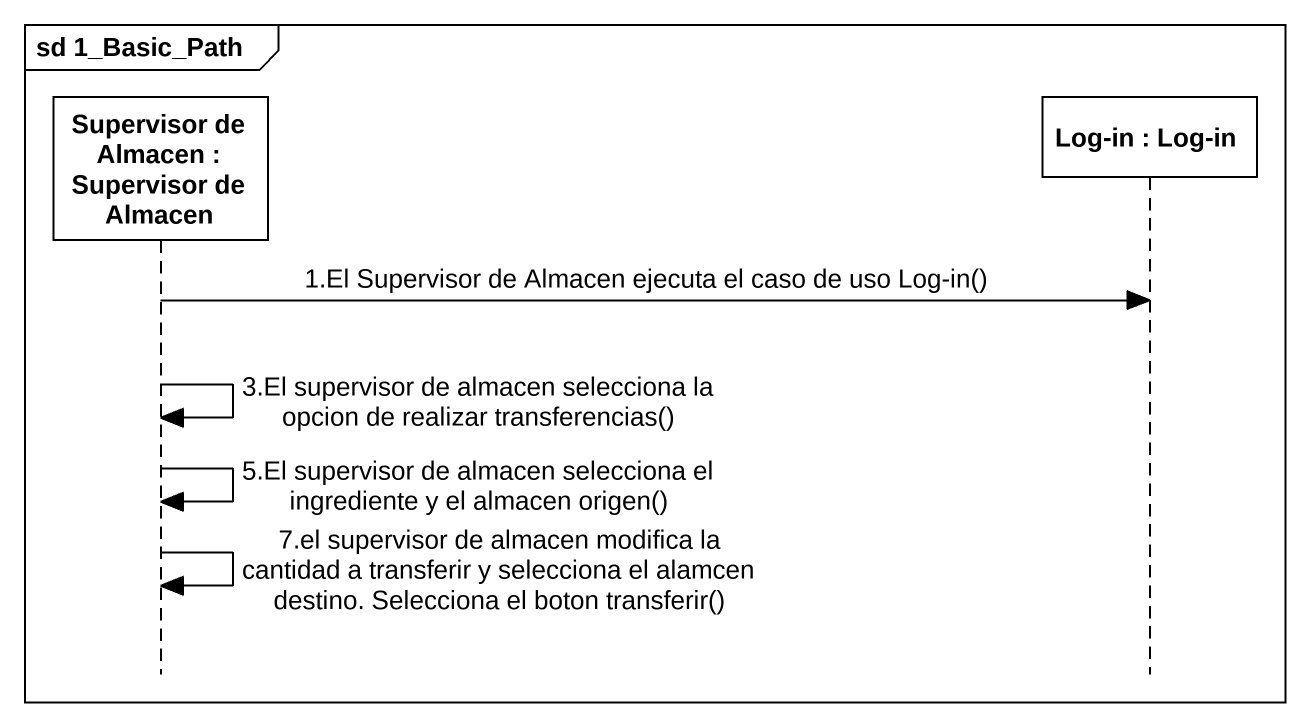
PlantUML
@startuml
mainframe sd 1_Basic_Path
hide footbox
participant "Supervisor de Almacen : Supervisor de Almacen" as Supervisor_de_Almacen
participant "Log-in : Log-in" as Log_in

Supervisor_de_Almacen -> Log_in : 1.El Supervisor de Almacen ejecuta el caso de uso Log-in()
Supervisor_de_Almacen -> Supervisor_de_Almacen : 3.El supervisor de almacen selecciona la opcion de realizar transferencias()
Supervisor_de_Almacen -> Supervisor_de_Almacen : 5.El supervisor de almacen selecciona el ingrediente y el almacen origen()
Supervisor_de_Almacen -> Supervisor_de_Almacen : 7.el supervisor de almacen modifica la cantidad a transferir y selecciona el alamcen destino. Selecciona el boton transferir()
@enduml
